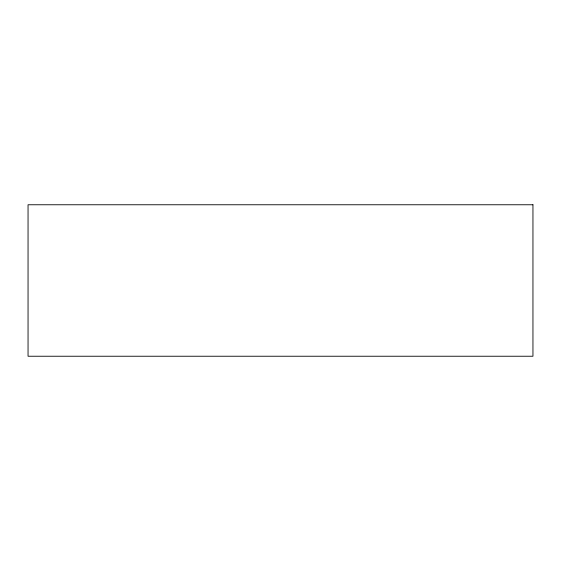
<?xml version="1.0" encoding="UTF-8"?>
<svg xmlns="http://www.w3.org/2000/svg" width="561" height="561" viewBox="0 0 561 561"><rect width="100%" height="100%" fill="white"/><g stroke="black" fill="none" stroke-linecap="round" stroke-linejoin="round"><path stroke-width="0.84" d="M532.95 204.765L28.05 204.765L28.05 356.235L532.95 356.235L532.95 204.765"/></g></svg>
